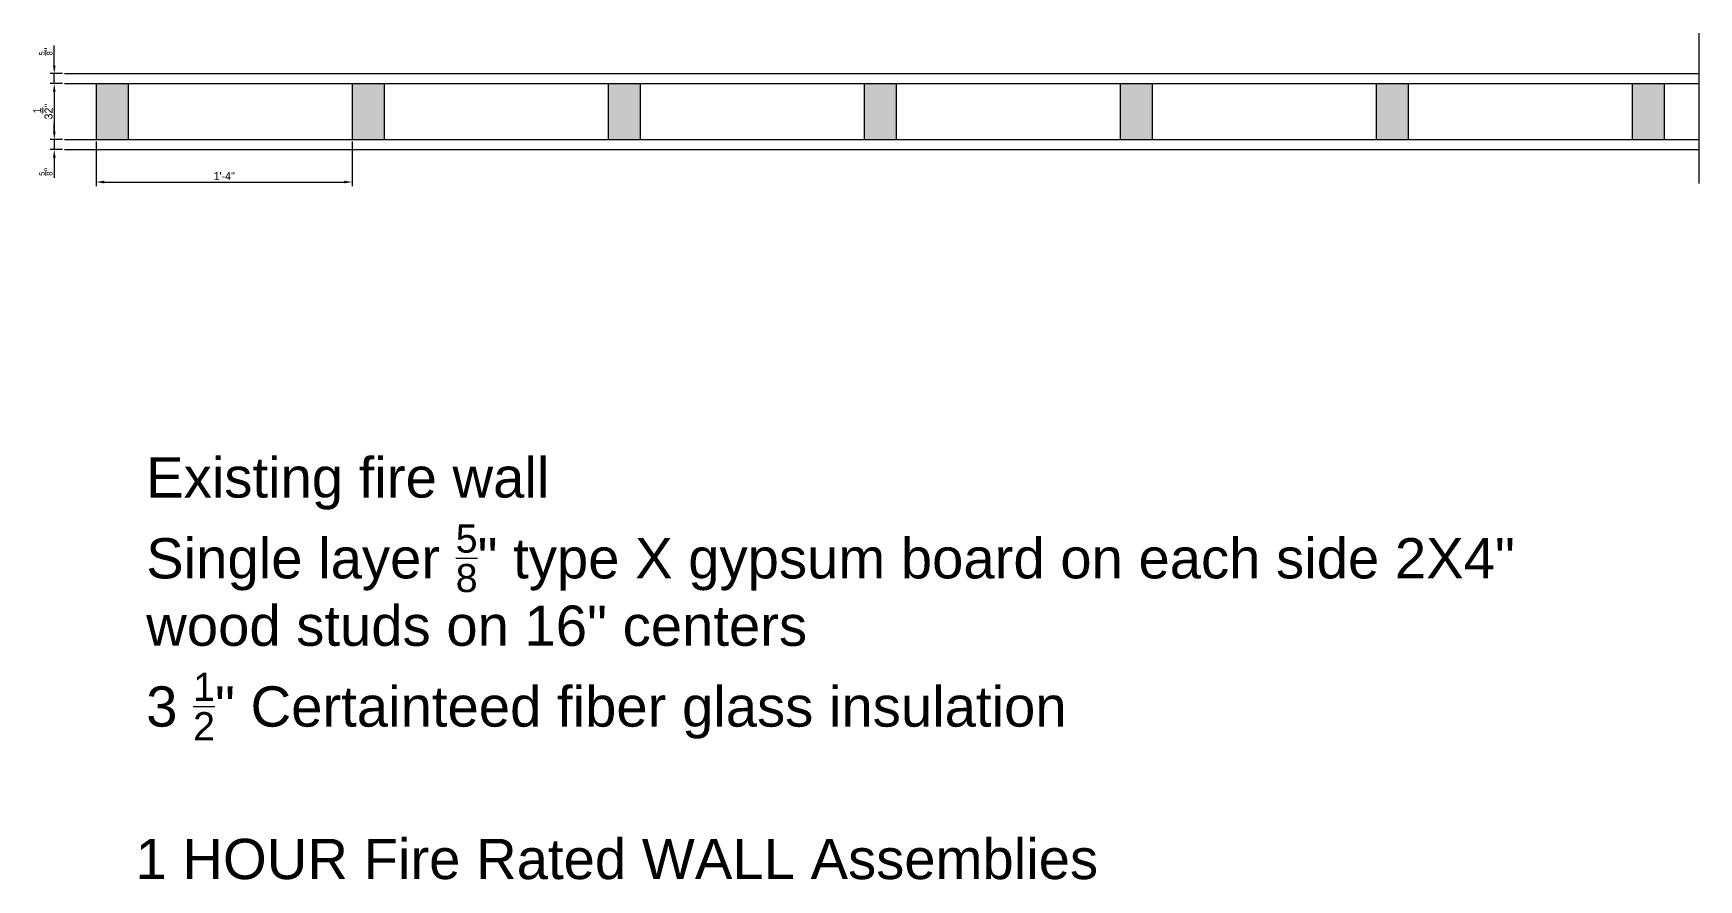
# Model space of a CAD drawing. Header units: inches. Extents: x -1597 to 5492, y -569 to 966.
# Drawn here: x 1815 to 2336, y -210 to 55 of the extents above; entities that cross this region are included whole.
import ezdxf

# ---------------------------------------------------------------- set-up
doc = ezdxf.new("R2010")
doc.units = ezdxf.units.IN
doc.header["$MEASUREMENT"] = 0
doc.layers.add('A-ANNO-DIMS', color=211, linetype='Continuous', lineweight=9)
doc.layers.add('PDF3_Text', color=7, linetype='Continuous')
doc.styles.add('PDF Arial', font='arial.ttf')
doc.dimstyles.new('cad-block.com', dxfattribs={"dimtxt": 2.5, "dimasz": 2.5, "dimexe": 1.25, "dimexo": 0.625, "dimtad": 1, "dimlfac": 0.2, "dimlunit": 4, "dimtxsty": 'Standard', "dimcen": 2.5, "dimadec": 0, "dimazin": 0, "dimtfac": 1, "dimtmove": 0, "dimatfit": 3, "dimfxl": 1, "dimarcsym": 0})

# ---------------------------------------------------------------- blocks, each defined once
blk = doc.blocks.new('*D91')
at = {"layer": 'A-ANNO-DIMS', "color": 0, "lineweight": -2, "transparency": 16777216}
for p, q in [((1821.88, 44.46), (1821.88, 50.79)), ((1824.46, 41.96), (1820.63, 41.96)), ((1821.88, 38.83), (1821.88, 41.96)), ((1824.46, 38.83), (1820.63, 38.83)), ((1821.88, 36.33), (1821.88, 33.83))]:
    blk.add_line(p, q, dxfattribs=at)
at = {"layer": 'A-ANNO-DIMS', "color": 0, "transparency": 16777216}
for points in [[(1821.47, 44.46), (1822.3, 44.46), (1821.88, 41.96)], [(1821.47, 36.33), (1822.3, 36.33), (1821.88, 38.83)]]:
    blk.add_solid(points, dxfattribs=at)
at = {"layer": 'Defpoints', "color": 0, "transparency": 16777216}
for p in [(1821.88, 41.96), (1825.08, 41.96), (1825.08, 38.83)]:
    blk.add_point(p, dxfattribs=at)
at = {"layer": 'A-ANNO-DIMS', "color": 0, "transparency": 16777216, "insert": (1819.22, 48.87), "char_height": 2.5, "attachment_point": 5, "rotation": 90}
blk.add_mtext('{\\H0.7x;\\S5/8;}"', dxfattribs=at)
blk = doc.blocks.new('*D92')
at = {"layer": 'A-ANNO-DIMS', "color": 0, "lineweight": -2, "transparency": 16777216}
for p, q in [((1824.46, 38.83), (1820.63, 38.83)), ((1821.88, 36.33), (1821.88, 23.83)), ((1824.46, 21.33), (1820.63, 21.33))]:
    blk.add_line(p, q, dxfattribs=at)
at = {"layer": 'A-ANNO-DIMS', "color": 0, "transparency": 16777216}
for points in [[(1821.47, 36.33), (1822.3, 36.33), (1821.88, 38.83)], [(1821.47, 23.83), (1822.3, 23.83), (1821.88, 21.33)]]:
    blk.add_solid(points, dxfattribs=at)
at = {"layer": 'Defpoints', "color": 0, "transparency": 16777216}
for p in [(1825.08, 38.83), (1821.88, 21.33), (1825.08, 21.33)]:
    blk.add_point(p, dxfattribs=at)
at = {"layer": 'A-ANNO-DIMS', "color": 0, "transparency": 16777216, "insert": (1818.34, 30.08), "char_height": 2.5, "attachment_point": 5, "rotation": 90}
blk.add_mtext('3{\\H1x;\\S1/2;}"', dxfattribs=at)
blk = doc.blocks.new('*D93')
at = {"layer": 'A-ANNO-DIMS', "color": 0, "lineweight": -2, "transparency": 16777216}
for p, q in [((1834.98, 20.71), (1834.98, 6.83)), ((1914.98, 20.71), (1914.98, 6.83)), ((1837.48, 8.08), (1912.48, 8.08))]:
    blk.add_line(p, q, dxfattribs=at)
at = {"layer": 'A-ANNO-DIMS', "color": 0, "transparency": 16777216}
for points in [[(1837.48, 8.5), (1837.48, 7.66), (1834.98, 8.08)], [(1912.48, 8.5), (1912.48, 7.66), (1914.98, 8.08)]]:
    blk.add_solid(points, dxfattribs=at)
at = {"layer": 'Defpoints', "color": 0, "transparency": 16777216}
for p in [(1834.98, 21.33), (1914.98, 21.33), (1914.98, 8.08)]:
    blk.add_point(p, dxfattribs=at)
at = {"layer": 'A-ANNO-DIMS', "color": 0, "transparency": 16777216, "insert": (1874.98, 9.95), "char_height": 2.5, "attachment_point": 5}
blk.add_mtext('1\'-4"', dxfattribs=at)
blk = doc.blocks.new('*D94')
at = {"layer": 'A-ANNO-DIMS', "color": 0, "lineweight": -2, "transparency": 16777216}
for p, q in [((1821.88, 23.83), (1821.88, 26.33)), ((1824.46, 21.33), (1820.63, 21.33)), ((1821.88, 21.33), (1821.88, 18.21)), ((1824.46, 18.21), (1820.63, 18.21)), ((1821.88, 15.71), (1821.88, 9.37))]:
    blk.add_line(p, q, dxfattribs=at)
at = {"layer": 'A-ANNO-DIMS', "color": 0, "transparency": 16777216}
for points in [[(1821.47, 23.83), (1822.3, 23.83), (1821.88, 21.33)], [(1821.47, 15.71), (1822.3, 15.71), (1821.88, 18.21)]]:
    blk.add_solid(points, dxfattribs=at)
at = {"layer": 'Defpoints', "color": 0, "transparency": 16777216}
for p in [(1825.08, 21.33), (1821.88, 18.21), (1825.08, 18.21)]:
    blk.add_point(p, dxfattribs=at)
at = {"layer": 'A-ANNO-DIMS', "color": 0, "transparency": 16777216, "insert": (1819.22, 11.29), "char_height": 2.5, "attachment_point": 5, "rotation": 90}
blk.add_mtext('{\\H0.7x;\\S5/8;}"', dxfattribs=at)

msp = doc.modelspace()

# ---------------------------------------------------------------- hatches: boundary and pattern name
h = msp.add_hatch(color=256)
h.dxf.hatch_style = 1
h.paths.add_polyline_path([(1834.981029, 21.331367), (1844.981029, 21.331367), (1844.981029, 38.831367), (1834.981029, 38.831367)])
h.paths.add_polyline_path([(1924.981029, 38.831367), (1914.981029, 38.831367), (1914.981029, 21.331367), (1924.981029, 21.331367)])
h.paths.add_polyline_path([(2004.981029, 38.831367), (1994.981029, 38.831367), (1994.981029, 21.331367), (2004.981029, 21.331367)])
h.paths.add_polyline_path([(2074.981029, 21.331367), (2084.981029, 21.331367), (2084.981029, 38.831367), (2074.981029, 38.831367)])
h.paths.add_polyline_path([(2154.981029, 21.331367), (2164.981029, 21.331367), (2164.981029, 38.831367), (2154.981029, 38.831367)])
h.paths.add_polyline_path([(2234.981029, 21.331367), (2244.981029, 21.331367), (2244.981029, 38.831367), (2234.981029, 38.831367)])
h = msp.add_hatch(color=256)
h.dxf.hatch_style = 1
h.paths.add_polyline_path([(2324.981029, 38.831367), (2314.981029, 38.831367), (2314.981029, 21.331367), (2324.981029, 21.331367)])

# ---------------------------------------------------------------- linework, layer by layer
for p, q in [((2335.751884, 54.546972), (2335.751884, 7.62587)), ((1825.08113, 41.956367), (2335.751884, 41.956367)), ((1825.08113, 38.831367), (2335.751884, 38.831367)), ((1834.981029, 38.831367), (1834.981029, 21.331367)), ((1844.981029, 38.831367), (1844.981029, 21.331367)), ((1914.981029, 38.831367), (1914.981029, 21.331367)), ((1924.981029, 38.831367), (1924.981029, 21.331367)), ((1994.981029, 38.831367), (1994.981029, 21.331367)), ((2004.981029, 38.831367), (2004.981029, 21.331367)), ((2074.981029, 38.831367), (2074.981029, 21.331367)), ((2084.981029, 38.831367), (2084.981029, 21.331367)), ((2154.981029, 38.831367), (2154.981029, 21.331367)), ((2164.981029, 38.831367), (2164.981029, 21.331367)), ((2234.981029, 38.831367), (2234.981029, 21.331367)), ((2234.981029, 38.831367), (2234.981029, 21.331367)), ((2244.981029, 38.831367), (2244.981029, 21.331367)), ((2244.981029, 38.831367), (2244.981029, 21.331367)), ((2314.981029, 38.831367), (2314.981029, 21.331367)), ((2314.981029, 38.831367), (2314.981029, 21.331367)), ((2324.981029, 38.831367), (2324.981029, 21.331367)), ((2324.981029, 38.831367), (2324.981029, 21.331367)), ((1825.08113, 21.331367), (2335.751884, 21.331367)), ((1825.08113, 18.206367), (2335.751884, 18.206367))]:
    msp.add_line(p, q)

# ---------------------------------------------------------------- texts
at = {"layer": 'PDF3_Text', "insert": (1850.601171, -166.363057), "char_height": 12.582778898, "attachment_point": 7, "style": 'PDF Arial'}
msp.add_mtext_dynamic_manual_height_columns('\\A1;Existing fire wall\\PSingle layer {\\H0.7x;\\S5/8;\\H1.42857x;" type X gypsum board on each side 2X4" wood studs on 16" centers \\P3 \\H0.7x;\\S1/2;\\H1.42857x;" Certainteed fiber glass insulation}', width=432.79439695, gutter_width=1, heights=[0], dxfattribs=at)
at = {"layer": 'PDF3_Text', "insert": (1847.242512, -209.906591), "char_height": 12.5827789, "attachment_point": 7, "style": 'PDF Arial'}
msp.add_mtext('1 HOUR Fire Rated WALL Assemblies', dxfattribs=at)

# ---------------------------------------------------------------- dimensions: what is measured, and where the dimension line sits
at = {"layer": 'A-ANNO-DIMS'}
for base, p1, p2, picture, middle in [((1821.883664, 41.956367), (1825.08113, 38.831367), (1825.08113, 41.956367), '*D91', (1819.216997, 48.873034)), ((1821.883664, 18.206367), (1825.08113, 21.331367), (1825.08113, 18.206367), '*D94', (1819.216997, 11.2897))]:
    dim = msp.add_linear_dim(base=base, p1=p1, p2=p2, angle=90, text='{\\H0.7x;\\S5/8;}"', dimstyle='cad-block.com', dxfattribs=at)
    dim.commit()
    dim.dimension.update_dxf_attribs({"geometry": picture, "text_midpoint": middle})
dim = msp.add_linear_dim(base=(1821.883664, 21.331367), p1=(1825.08113, 38.831367), p2=(1825.08113, 21.331367), angle=90, dimstyle='cad-block.com', dxfattribs=at)
dim.commit()
dim.dimension.update_dxf_attribs({"geometry": '*D92', "text_midpoint": (1818.341997, 30.081367)})
dim = msp.add_linear_dim(base=(1914.981029, 8.078895), p1=(1834.981029, 21.331367), p2=(1914.981029, 21.331367), dimstyle='cad-block.com', dxfattribs=at)
dim.commit()
dim.dimension.update_dxf_attribs({"geometry": '*D93', "text_midpoint": (1874.981029, 9.953895)})

doc.saveas('drawing.dxf')
